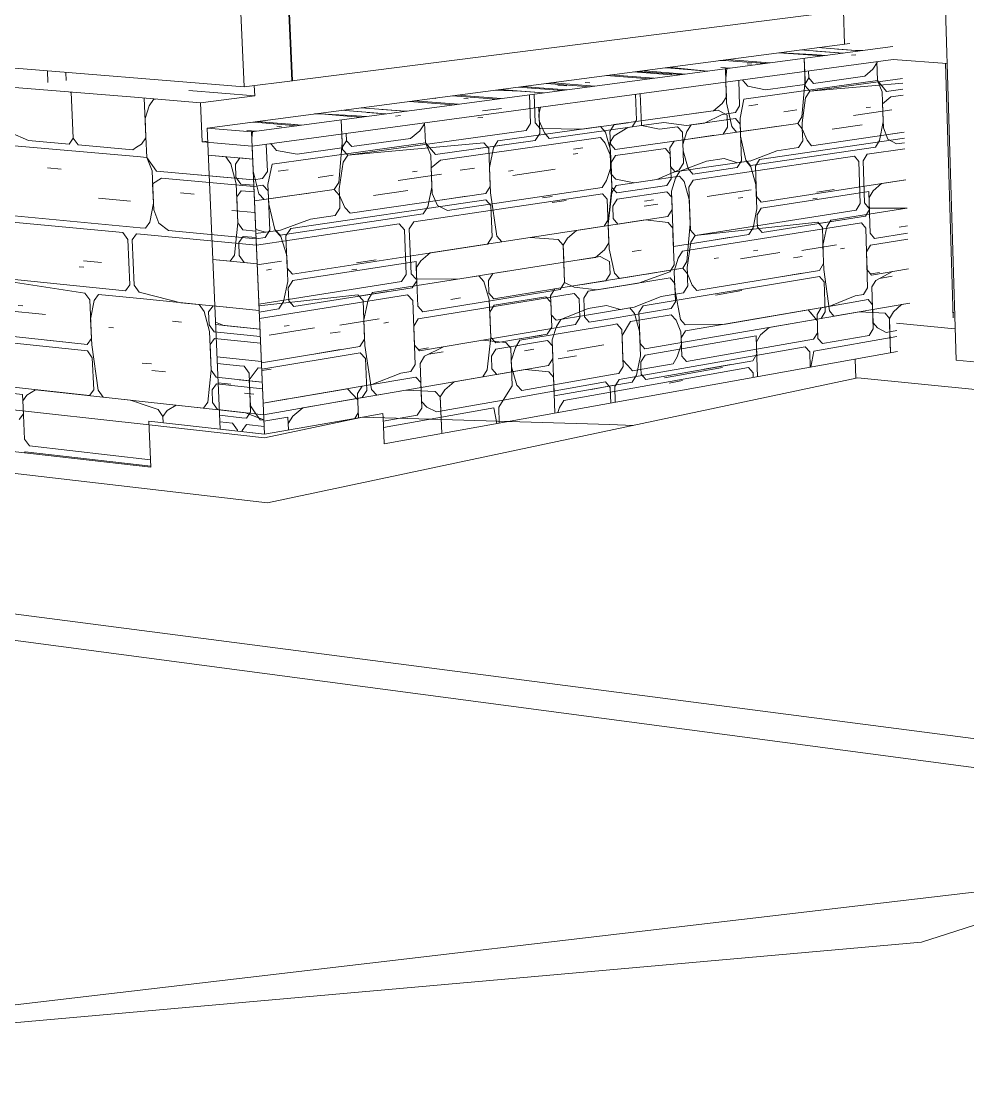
# Model space of a CAD drawing. Header units: inches. Extents: x 205 to 211, y -138 to -29.
# Drawn here: x 205.1005 to 205.2429, y -29.5517 to -29.3927 of the extents above; entities that cross this region are included whole.
import ezdxf

# ---------------------------------------------------------------- set-up
doc = ezdxf.new("R2010")
doc.units = ezdxf.units.IN
doc.header["$MEASUREMENT"] = 0
for name, color, linetype, lineweight in [('A-DOOR', 31, 'Continuous', 13), ('A-PART', 2, 'Continuous', 9), ('A-WALL', 113, 'Continuous', 13), ('A-WALL-PATT', 111, 'Continuous', 13), ('C-BLDG-PADS', 91, 'Continuous', 9), ('C-TOPO', 7, 'Continuous', 9), ('L-SITE-WALL', 31, 'Continuous', 13), ('S-COLS', 52, 'Continuous', 9), ('S-FNDN', 32, 'Continuous', 13)]:
    doc.layers.add(name, color=color, linetype=linetype, lineweight=lineweight)

# ---------------------------------------------------------------- blocks, each defined once
blk = doc.blocks.new('FP_4-Looking North')
at = {"layer": 'A-WALL-PATT', "lineweight": 9}
for p, q in [((205.21895, -29.40015), (205.21899, -29.40121)), ((205.22864, -29.39989), (205.22739, -29.40097)), ((205.22864, -29.39989), (205.22925, -29.3989)), ((205.22924, -29.39876), (205.22934, -29.40161)), ((205.22924, -29.39876), (205.22925, -29.3989)), ((205.20844, -29.40157), (205.20857, -29.4054)), ((205.209, -29.4015), (205.20911, -29.40163)), ((205.20911, -29.40163), (205.2098, -29.40246)), ((205.2092, -29.40439), (205.22934, -29.40161)), ((205.21899, -29.40121), (205.21837, -29.40221)), ((205.21899, -29.40121), (205.21967, -29.40203)), ((205.22739, -29.40097), (205.21967, -29.40203)), ((205.22934, -29.40161), (205.23066, -29.40323)), ((205.22934, -29.40161), (205.23003, -29.40332)), ((205.21248, -29.40301), (205.2098, -29.40246)), ((205.21837, -29.40221), (205.21248, -29.40301)), ((205.23003, -29.40332), (205.23017, -29.40782)), ((205.23066, -29.40323), (205.23315, -29.40289)), ((205.19308, -29.40755), (205.19294, -29.40366)), ((205.19362, -29.40357), (205.1938, -29.40838)), ((205.2092, -29.40439), (205.20864, -29.40724)), ((205.23133, -29.40404), (205.23009, -29.40512)), ((205.23133, -29.40404), (205.23318, -29.40378)), ((205.17836, -29.40563), (205.17851, -29.40957)), ((205.17863, -29.4056), (205.1784, -29.40673)), ((205.20594, -29.40669), (205.20794, -29.40641)), ((205.20794, -29.40641), (205.20857, -29.4054)), ((205.21523, -29.40631), (205.21719, -29.40603)), ((205.23009, -29.40512), (205.2302, -29.40872)), ((205.1605, -29.40916), (205.16119, -29.4081)), ((205.16119, -29.40795), (205.16131, -29.41099)), ((205.16119, -29.40795), (205.16119, -29.4081)), ((205.1784, -29.40673), (205.17844, -29.40768)), ((205.17844, -29.40768), (205.17921, -29.40947)), ((205.19243, -29.40858), (205.19308, -29.40755)), ((205.1938, -29.40838), (205.1972, -29.40791)), ((205.1972, -29.40791), (205.20061, -29.40836)), ((205.20061, -29.40836), (205.2033, -29.40799)), ((205.20797, -29.40733), (205.20129, -29.40827)), ((205.2033, -29.40799), (205.20594, -29.40669)), ((205.20797, -29.40733), (205.20867, -29.40815)), ((205.20864, -29.40724), (205.20873, -29.40999)), ((205.23017, -29.40782), (205.22962, -29.41061)), ((205.14941, -29.40954), (205.14946, -29.41067)), ((205.1605, -29.40916), (205.15908, -29.41033)), ((205.17851, -29.40957), (205.17784, -29.41061)), ((205.17921, -29.40947), (205.17995, -29.41032)), ((205.17995, -29.41032), (205.19243, -29.40858)), ((205.19174, -29.40867), (205.18972, -29.4099)), ((205.1938, -29.40838), (205.19174, -29.40867)), ((205.19174, -29.40867), (205.19243, -29.40858)), ((205.19655, -29.40893), (205.1938, -29.40838)), ((205.19926, -29.40855), (205.19655, -29.40893)), ((205.19926, -29.40855), (205.19997, -29.40939)), ((205.20014, -29.41402), (205.19997, -29.40939)), ((205.20065, -29.40929), (205.20004, -29.41124)), ((205.20065, -29.40929), (205.20129, -29.40827)), ((205.20886, -29.41366), (205.20867, -29.40815)), ((205.22249, -29.40893), (205.22699, -29.40828)), ((205.2302, -29.40872), (205.23089, -29.41042)), ((205.13738, -29.41116), (205.13755, -29.41526)), ((205.13802, -29.41108), (205.13814, -29.41122)), ((205.13814, -29.41122), (205.13894, -29.4121)), ((205.13827, -29.41417), (205.16131, -29.41099)), ((205.14946, -29.41067), (205.14876, -29.41174)), ((205.14946, -29.41067), (205.15024, -29.41154)), ((205.15908, -29.41033), (205.15024, -29.41154)), ((205.16131, -29.41099), (205.16283, -29.41271)), ((205.16131, -29.41099), (205.16211, -29.41281)), ((205.16283, -29.41271), (205.17784, -29.41061)), ((205.1636, -29.41357), (205.18765, -29.41019)), ((205.17784, -29.41061), (205.16932, -29.41181)), ((205.18765, -29.41019), (205.18837, -29.41103)), ((205.18837, -29.41103), (205.18913, -29.4128)), ((205.18906, -29.41093), (205.18972, -29.4099)), ((205.18906, -29.41093), (205.18923, -29.41561)), ((205.20004, -29.41124), (205.20007, -29.41216)), ((205.20873, -29.40999), (205.20952, -29.41357)), ((205.22962, -29.41061), (205.22901, -29.4116)), ((205.23089, -29.41042), (205.23219, -29.41113)), ((205.23219, -29.41113), (205.2334, -29.41095)), ((205.14201, -29.41267), (205.13894, -29.4121)), ((205.14876, -29.41174), (205.14201, -29.41267)), ((205.16211, -29.41281), (205.1623, -29.41762)), ((205.18355, -29.41266), (205.18425, -29.41256)), ((205.18913, -29.4128), (205.1892, -29.41467)), ((205.20007, -29.41216), (205.20084, -29.41484)), ((205.21021, -29.41439), (205.22901, -29.4116)), ((205.22777, -29.41269), (205.22716, -29.41369)), ((205.22777, -29.41269), (205.23343, -29.41185)), ((205.13827, -29.41417), (205.13763, -29.41722)), ((205.1636, -29.41357), (205.16219, -29.41473)), ((205.19949, -29.41504), (205.20014, -29.41402)), ((205.20158, -29.41659), (205.22585, -29.41298)), ((205.20822, -29.41468), (205.20886, -29.41366)), ((205.21021, -29.41439), (205.20952, -29.41357)), ((205.22585, -29.41298), (205.22652, -29.41378)), ((205.22652, -29.41378), (205.22672, -29.42009)), ((205.22716, -29.41369), (205.22736, -29.41999)), ((205.13683, -29.41635), (205.13755, -29.41526)), ((205.14518, -29.41616), (205.14743, -29.41584)), ((205.16219, -29.41473), (205.16234, -29.41858)), ((205.16656, -29.41508), (205.16871, -29.41477)), ((205.17449, -29.41586), (205.18083, -29.41494)), ((205.1892, -29.41467), (205.18858, -29.41665)), ((205.18923, -29.41561), (205.18996, -29.41644)), ((205.19953, -29.41597), (205.18999, -29.41738)), ((205.19614, -29.41647), (205.19949, -29.41504)), ((205.19953, -29.41597), (205.20023, -29.41679)), ((205.20084, -29.41484), (205.20155, -29.41567)), ((205.20155, -29.41567), (205.20822, -29.41468)), ((205.13547, -29.41653), (205.13683, -29.41635)), ((205.13687, -29.41733), (205.13552, -29.41752)), ((205.13687, -29.41733), (205.13768, -29.4182)), ((205.13763, -29.41722), (205.13776, -29.42017)), ((205.1623, -29.41762), (205.16169, -29.4206)), ((205.16462, -29.42113), (205.18792, -29.41769)), ((205.18858, -29.41665), (205.18792, -29.41769)), ((205.18934, -29.41842), (205.18999, -29.41738)), ((205.18996, -29.41644), (205.19273, -29.41697)), ((205.19273, -29.41697), (205.19614, -29.41647)), ((205.20023, -29.41679), (205.201, -29.41947)), ((205.20094, -29.41762), (205.20158, -29.41659)), ((205.20117, -29.42408), (205.20094, -29.41762)), ((205.13793, -29.4241), (205.13768, -29.4182)), ((205.15352, -29.41888), (205.15866, -29.41814)), ((205.15958, -29.42285), (205.18796, -29.41862)), ((205.16234, -29.41858), (205.16314, -29.42039)), ((205.18796, -29.41862), (205.18868, -29.41945)), ((205.18934, -29.41842), (205.18882, -29.42319)), ((205.20369, -29.41906), (205.21034, -29.41805)), ((205.20838, -29.41927), (205.20904, -29.41917)), ((205.2202, -29.41838), (205.22279, -29.41798)), ((205.13776, -29.42017), (205.13868, -29.42399)), ((205.16169, -29.4206), (205.161, -29.42167)), ((205.16314, -29.42039), (205.16462, -29.42113)), ((205.18868, -29.41945), (205.18892, -29.426)), ((205.19423, -29.42049), (205.19627, -29.42018)), ((205.201, -29.41947), (205.20113, -29.42316)), ((205.21959, -29.41938), (205.22023, -29.41928)), ((205.23371, -29.4208), (205.22229, -29.4226)), ((205.22672, -29.42009), (205.22611, -29.42109)), ((205.22736, -29.41999), (205.22803, -29.42079)), ((205.22803, -29.42079), (205.23376, -29.42079)), ((205.13948, -29.42485), (205.161, -29.42167)), ((205.20187, -29.4249), (205.22611, -29.42109)), ((205.13589, -29.42637), (205.15739, -29.42317)), ((205.13948, -29.42485), (205.13868, -29.42399)), ((205.15739, -29.42317), (205.15816, -29.42403)), ((205.15816, -29.42403), (205.15843, -29.43076)), ((205.15958, -29.42285), (205.15889, -29.42392)), ((205.15889, -29.42392), (205.15916, -29.43065)), ((205.18882, -29.42319), (205.18895, -29.42693)), ((205.20113, -29.42316), (205.20066, -29.4288)), ((205.22035, -29.42291), (205.20187, -29.4249)), ((205.22035, -29.42291), (205.22103, -29.42371)), ((205.22121, -29.42914), (205.22103, -29.42371)), ((205.22168, -29.42361), (205.22112, -29.42642)), ((205.22168, -29.42361), (205.22229, -29.4226)), ((205.23258, -29.42367), (205.23384, -29.42347)), ((205.13585, -29.42539), (205.13721, -29.42519)), ((205.13721, -29.42519), (205.13793, -29.4241)), ((205.20187, -29.4249), (205.20117, -29.42408)), ((205.20123, -29.42593), (205.20187, -29.4249)), ((205.18692, -29.42819), (205.18827, -29.42704)), ((205.18892, -29.426), (205.18827, -29.42704)), ((205.18895, -29.42693), (205.18978, -29.43055)), ((205.19242, -29.42732), (205.19378, -29.42711)), ((205.20123, -29.42593), (205.20069, -29.42973)), ((205.21065, -29.4272), (205.21131, -29.42709)), ((205.22112, -29.42642), (205.22124, -29.43004)), ((205.22373, -29.42691), (205.22437, -29.4268)), ((205.13602, -29.42932), (205.13965, -29.42877)), ((205.15096, -29.42901), (205.15391, -29.42855)), ((205.17148, -29.43063), (205.18761, -29.42808)), ((205.18415, -29.42863), (205.18692, -29.42819)), ((205.18761, -29.42808), (205.18902, -29.4288)), ((205.18902, -29.4288), (205.18909, -29.43066)), ((205.20002, -29.42984), (205.20066, -29.4288)), ((205.2087, -29.42843), (205.21462, -29.42747)), ((205.13742, -29.4301), (205.13818, -29.42998)), ((205.15026, -29.43009), (205.151, -29.42997)), ((205.16648, -29.43142), (205.17362, -29.43029)), ((205.20002, -29.42984), (205.1808, -29.43294)), ((205.1905, -29.43138), (205.20002, -29.42984)), ((205.1946, -29.43071), (205.19664, -29.43038)), ((205.20072, -29.43065), (205.20002, -29.42984)), ((205.20069, -29.42973), (205.20072, -29.43065)), ((205.20216, -29.43319), (205.22059, -29.43015)), ((205.22121, -29.42914), (205.22059, -29.43015)), ((205.22124, -29.43004), (205.22209, -29.43625)), ((205.13627, -29.43521), (205.15774, -29.43184)), ((205.16934, -29.43097), (205.15337, -29.43349)), ((205.15843, -29.43076), (205.15774, -29.43184)), ((205.15916, -29.43065), (205.15993, -29.43149)), ((205.15993, -29.43149), (205.16648, -29.43142)), ((205.16934, -29.43097), (205.1701, -29.43181)), ((205.17092, -29.43454), (205.1701, -29.43181)), ((205.17081, -29.43169), (205.17148, -29.43063)), ((205.17088, -29.43359), (205.17081, -29.43169)), ((205.18844, -29.43171), (205.18359, -29.43249)), ((205.18498, -29.43227), (205.18706, -29.43193)), ((205.18909, -29.43066), (205.18844, -29.43171)), ((205.18978, -29.43055), (205.1905, -29.43138)), ((205.19409, -29.43546), (205.22062, -29.43105)), ((205.20075, -29.43157), (205.20072, -29.43065)), ((205.20072, -29.43065), (205.20146, -29.43238)), ((205.20075, -29.43157), (205.20079, -29.43249)), ((205.21474, -29.43111), (205.218, -29.43057)), ((205.22062, -29.43105), (205.2213, -29.43185)), ((205.22145, -29.43636), (205.2213, -29.43185)), ((205.22835, -29.43067), (205.22962, -29.43045)), ((205.22964, -29.43135), (205.23154, -29.43103)), ((205.15268, -29.43458), (205.15337, -29.43349)), ((205.17088, -29.43359), (205.17163, -29.43443)), ((205.17163, -29.43443), (205.1808, -29.43294)), ((205.1808, -29.43294), (205.18014, -29.434)), ((205.20015, -29.43353), (205.19677, -29.43409)), ((205.20079, -29.43249), (205.20015, -29.43353)), ((205.20146, -29.43238), (205.20216, -29.43319)), ((205.15116, -29.43384), (205.13628, -29.4355)), ((205.15116, -29.43384), (205.15194, -29.43469)), ((205.15217, -29.44049), (205.15194, -29.43469)), ((205.15268, -29.43458), (205.15206, -29.43759)), ((205.16515, -29.43451), (205.16659, -29.43428)), ((205.17114, -29.44023), (205.17092, -29.43454)), ((205.17944, -29.43411), (205.17167, -29.43538)), ((205.17944, -29.43411), (205.18017, -29.43494)), ((205.18014, -29.434), (205.18021, -29.43588)), ((205.18031, -29.4387), (205.18017, -29.43494)), ((205.18021, -29.43588), (205.18017, -29.43494)), ((205.19677, -29.43409), (205.19272, -29.43569)), ((205.22276, -29.43704), (205.23416, -29.43507)), ((205.23295, -29.43528), (205.23416, -29.43507)), ((205.17099, -29.43644), (205.17167, -29.43538)), ((205.17099, -29.43644), (205.17114, -29.44023)), ((205.18021, -29.43588), (205.18024, -29.43682)), ((205.18168, -29.43753), (205.18581, -29.4359)), ((205.18581, -29.4359), (205.18857, -29.43544)), ((205.19272, -29.43569), (205.18585, -29.43683)), ((205.18857, -29.43544), (205.19067, -29.43603)), ((205.19067, -29.43603), (205.19204, -29.4358)), ((205.19204, -29.4358), (205.19275, -29.43662)), ((205.19275, -29.43662), (205.19354, -29.43929)), ((205.19344, -29.4365), (205.19409, -29.43546)), ((205.19344, -29.4365), (205.1936, -29.44114)), ((205.21302, -29.43872), (205.22661, -29.43637)), ((205.22145, -29.43636), (205.22083, -29.43737)), ((205.22209, -29.43625), (205.22276, -29.43704)), ((205.22661, -29.43637), (205.23045, -29.43661)), ((205.23045, -29.43661), (205.23111, -29.43739)), ((205.23171, -29.43639), (205.23111, -29.43739)), ((205.23171, -29.43639), (205.23295, -29.43528)), ((205.15206, -29.43759), (205.15221, -29.44145)), ((205.15504, -29.43808), (205.15577, -29.43796)), ((205.18024, -29.43682), (205.18098, -29.43764)), ((205.18098, -29.43764), (205.18585, -29.43683)), ((205.18101, -29.43858), (205.18168, -29.43753)), ((205.19432, -29.44195), (205.22083, -29.43737)), ((205.23111, -29.43739), (205.23127, -29.44255)), ((205.23111, -29.43739), (205.23114, -29.43829)), ((205.23127, -29.44255), (205.23114, -29.43829)), ((205.13783, -29.43989), (205.14462, -29.4388)), ((205.14006, -29.43855), (205.14082, -29.43843)), ((205.17189, -29.44106), (205.17965, -29.43976)), ((205.17543, -29.44046), (205.17895, -29.43987)), ((205.17965, -29.43976), (205.18031, -29.4387)), ((205.18101, -29.43858), (205.18038, -29.44058)), ((205.19354, -29.43929), (205.19367, -29.44299)), ((205.21111, -29.44088), (205.21174, -29.43986)), ((205.21174, -29.43986), (205.21302, -29.43872)), ((205.15217, -29.44049), (205.15147, -29.44158)), ((205.15221, -29.44145), (205.15323, -29.44808)), ((205.17061, -29.44509), (205.17114, -29.44023)), ((205.17114, -29.44023), (205.17189, -29.44106)), ((205.17192, -29.44201), (205.17969, -29.4407)), ((205.17969, -29.4407), (205.18042, -29.44152)), ((205.18038, -29.44058), (205.1807, -29.44902)), ((205.18049, -29.44339), (205.18042, -29.44152)), ((205.1936, -29.44114), (205.19432, -29.44195)), ((205.19435, -29.44288), (205.21108, -29.43997)), ((205.21108, -29.43997), (205.21114, -29.44179)), ((205.21114, -29.44179), (205.21111, -29.44088)), ((205.13665, -29.44403), (205.15147, -29.44158)), ((205.13669, -29.44501), (205.15151, -29.44254)), ((205.14478, -29.44268), (205.14851, -29.44207)), ((205.15151, -29.44254), (205.15229, -29.44338)), ((205.16035, -29.44204), (205.1618, -29.44179)), ((205.16184, -29.44275), (205.16401, -29.44239)), ((205.17125, -29.44307), (205.17192, -29.44201)), ((205.17125, -29.44307), (205.17132, -29.44497)), ((205.17621, -29.44223), (205.17762, -29.44199)), ((205.19367, -29.44299), (205.19309, -29.44589)), ((205.19371, -29.44392), (205.19435, -29.44288)), ((205.21118, -29.4427), (205.21055, -29.44373)), ((205.21118, -29.4427), (205.21114, -29.44179)), ((205.21114, -29.44179), (205.21129, -29.44614)), ((205.15249, -29.4482), (205.15229, -29.44338)), ((205.17207, -29.44579), (205.17983, -29.44445)), ((205.18049, -29.44339), (205.17983, -29.44445)), ((205.19374, -29.44485), (205.19371, -29.44392)), ((205.19449, -29.44658), (205.21055, -29.44373)), ((205.20325, -29.44502), (205.20724, -29.44432)), ((205.154, -29.44891), (205.16993, -29.44616)), ((205.16564, -29.4469), (205.17632, -29.44506)), ((205.17061, -29.44509), (205.16993, -29.44616)), ((205.17132, -29.44497), (205.17207, -29.44579)), ((205.17632, -29.44506), (205.17986, -29.44539)), ((205.17986, -29.44539), (205.1806, -29.44621)), ((205.18063, -29.44715), (205.1806, -29.44621)), ((205.20992, -29.44476), (205.18213, -29.44971)), ((205.19244, -29.44694), (205.19309, -29.44589)), ((205.19374, -29.44485), (205.19377, -29.44577)), ((205.19377, -29.44577), (205.19449, -29.44658)), ((205.20992, -29.44476), (205.21061, -29.44555)), ((205.21061, -29.44555), (205.21063, -29.44626)), ((205.16423, -29.4481), (205.16564, -29.4469)), ((205.18063, -29.44715), (205.1808, -29.45162)), ((205.1807, -29.44902), (205.19244, -29.44694)), ((205.18626, -29.44804), (205.1897, -29.44743)), ((205.13698, -29.45185), (205.15179, -29.44929)), ((205.14286, -29.45084), (205.15839, -29.44815)), ((205.15249, -29.4482), (205.15179, -29.44929)), ((205.15323, -29.44808), (205.154, -29.44891)), ((205.15839, -29.44815), (205.16279, -29.44836)), ((205.16279, -29.44836), (205.16355, -29.44918)), ((205.16423, -29.4481), (205.16355, -29.44918)), ((205.16355, -29.44918), (205.16377, -29.45468)), ((205.16355, -29.44918), (205.16359, -29.45014)), ((205.14139, -29.45207), (205.14286, -29.45084)), ((205.16377, -29.45468), (205.16359, -29.45014)), ((205.18147, -29.45077), (205.18123, -29.45154)), ((205.18213, -29.44971), (205.18147, -29.45077)), ((205.13702, -29.45283), (205.14064, -29.4522)), ((205.14064, -29.4522), (205.14072, -29.45415)), ((205.14068, -29.45317), (205.14139, -29.45207)), ((205.14072, -29.45415), (205.14068, -29.45317)), ((205.14072, -29.45415), (205.14072, -29.45415)), ((205.14072, -29.45415), (205.14072, -29.45415))]:
    blk.add_line(p, q, dxfattribs=at)
blk = doc.blocks.new('FP_5-Looking North')
at = {"layer": 'A-WALL-PATT', "lineweight": 9}
for p, q in [((205.11863, -29.41115), (205.11788, -29.41163)), ((205.11863, -29.41115), (205.11928, -29.41023)), ((205.11927, -29.41008), (205.11941, -29.41316)), ((205.11927, -29.41008), (205.11928, -29.41023)), ((205.11794, -29.41303), (205.11941, -29.41316)), ((205.11941, -29.41316), (205.12088, -29.41524)), ((205.11941, -29.41316), (205.12019, -29.41518)), ((205.12019, -29.41518), (205.1204, -29.42006)), ((205.12088, -29.41524), (205.13547, -29.41653)), ((205.13547, -29.41653), (205.12712, -29.41579)), ((205.12161, -29.41628), (205.12027, -29.41713)), ((205.12027, -29.41713), (205.12045, -29.42103)), ((205.12161, -29.41628), (205.13552, -29.41752)), ((205.12447, -29.41848), (205.12655, -29.41867)), ((205.1204, -29.42006), (205.11984, -29.42292)), ((205.12045, -29.42103), (205.12122, -29.42304)), ((205.13222, -29.42114), (205.13568, -29.42146)), ((205.11842, -29.42375), (205.1192, -29.42382)), ((205.11984, -29.42292), (205.1192, -29.42382)), ((205.12122, -29.42304), (205.12265, -29.42415)), ((205.11846, -29.42472), (205.13589, -29.42637)), ((205.12265, -29.42415), (205.13585, -29.42539)), ((205.11886, -29.43357), (205.12451, -29.43501)), ((205.12728, -29.43528), (205.1189, -29.43444)), ((205.12451, -29.43501), (205.13146, -29.4357)), ((205.12728, -29.43528), (205.12802, -29.43633)), ((205.12884, -29.43933), (205.12802, -29.43633)), ((205.12871, -29.4364), (205.12937, -29.43549)), ((205.1288, -29.43835), (205.12871, -29.4364)), ((205.12937, -29.43549), (205.13631, -29.43619)), ((205.12325, -29.43779), (205.12464, -29.43793)), ((205.1288, -29.43835), (205.12954, -29.4394)), ((205.1291, -29.44518), (205.12884, -29.43933)), ((205.12954, -29.4394), (205.13648, -29.44011)), ((205.12893, -29.44128), (205.12958, -29.44037)), ((205.12893, -29.44128), (205.1291, -29.44518)), ((205.13652, -29.44109), (205.12958, -29.44037)), ((205.11933, -29.44414), (205.12011, -29.44422)), ((205.12015, -29.44519), (205.12222, -29.44541)), ((205.12861, -29.44997), (205.1291, -29.44518)), ((205.1291, -29.44518), (205.12983, -29.44622)), ((205.12983, -29.44622), (205.13677, -29.44696)), ((205.12922, -29.4481), (205.12988, -29.4472)), ((205.12988, -29.4472), (205.13682, -29.44794)), ((205.13332, -29.4466), (205.13677, -29.44696)), ((205.12922, -29.4481), (205.12931, -29.45004)), ((205.1341, -29.44862), (205.1355, -29.44877)), ((205.11959, -29.44995), (205.12796, -29.45086)), ((205.11962, -29.45057), (205.1211, -29.45107)), ((205.1211, -29.45107), (205.12183, -29.45212)), ((205.12247, -29.45123), (205.12381, -29.45041)), ((205.12381, -29.45041), (205.13423, -29.45155)), ((205.12861, -29.44997), (205.12796, -29.45086)), ((205.12931, -29.45004), (205.13005, -29.45109)), ((205.12247, -29.45123), (205.12183, -29.45212)), ((205.12183, -29.45212), (205.12187, -29.45309)), ((205.12183, -29.45212), (205.12187, -29.45309)), ((205.13005, -29.45109), (205.13698, -29.45185)), ((205.13423, -29.45155), (205.13702, -29.45262)), ((205.12187, -29.45309), (205.12187, -29.45309))]:
    blk.add_line(p, q, dxfattribs=at)
blk = doc.blocks.new('FP_7-Looking North')
at = {"layer": 'A-WALL-PATT', "lineweight": 9}
for p, q in [((205.11901, -29.40424), (205.11927, -29.41008)), ((205.1204, -29.40448), (205.11975, -29.4054)), ((205.12074, -29.40439), (205.1204, -29.40448)), ((205.11975, -29.4054), (205.11915, -29.4073)), ((205.11915, -29.4073), (205.11927, -29.41008))]:
    blk.add_line(p, q, dxfattribs=at)
blk = doc.blocks.new('FP_27-Looking North')
at = {"layer": 'A-PART'}
for p, q in [((205.21831, -29.39826), (205.21842, -29.40149)), ((205.21845, -29.4024), (205.21831, -29.39826)), ((205.22543, -29.39781), (205.22607, -29.39772)), ((205.20645, -29.39983), (205.20652, -29.40181)), ((205.20666, -29.39981), (205.2065, -29.40126)), ((205.2065, -29.40126), (205.20652, -29.40181)), ((205.21842, -29.40149), (205.21795, -29.40705)), ((205.21913, -29.40322), (205.2331, -29.40129)), ((205.20652, -29.40183), (205.20663, -29.40495)), ((205.20652, -29.40183), (205.2066, -29.40403)), ((205.21913, -29.40322), (205.21845, -29.4024)), ((205.21851, -29.40422), (205.21913, -29.40322)), ((205.23312, -29.40199), (205.21913, -29.40322)), ((205.17695, -29.40376), (205.17712, -29.40807)), ((205.17766, -29.40366), (205.17782, -29.40797)), ((205.2066, -29.40403), (205.20596, -29.40504)), ((205.20663, -29.40495), (205.20742, -29.40854)), ((205.21851, -29.40422), (205.21798, -29.40796)), ((205.1699, -29.40618), (205.17276, -29.4058)), ((205.18973, -29.40822), (205.20533, -29.40606)), ((205.20198, -29.40652), (205.20466, -29.40615)), ((205.20466, -29.40615), (205.20596, -29.40504)), ((205.20533, -29.40606), (205.20669, -29.40679)), ((205.20998, -29.40541), (205.2113, -29.40523)), ((205.22573, -29.40685), (205.23146, -29.40603)), ((205.22762, -29.40568), (205.22825, -29.40559)), ((205.14866, -29.40752), (205.14881, -29.41098)), ((205.14885, -29.41195), (205.14866, -29.40752)), ((205.15682, -29.40697), (205.15755, -29.40687)), ((205.16922, -29.40723), (205.16994, -29.40714)), ((205.17712, -29.40807), (205.17645, -29.40912)), ((205.17782, -29.40797), (205.17856, -29.40883)), ((205.18489, -29.4089), (205.19179, -29.40794)), ((205.21732, -29.40805), (205.19874, -29.4107)), ((205.20669, -29.40679), (205.20675, -29.40863)), ((205.20812, -29.40936), (205.21732, -29.40805)), ((205.21732, -29.40805), (205.21795, -29.40705)), ((205.21801, -29.40887), (205.21732, -29.40805)), ((205.21798, -29.40796), (205.21801, -29.40887)), ((205.13532, -29.40929), (205.13521, -29.4103)), ((205.14963, -29.41282), (205.17645, -29.40912)), ((205.18766, -29.40851), (205.17223, -29.41066)), ((205.17856, -29.40883), (205.18489, -29.4089)), ((205.18766, -29.40851), (205.18839, -29.40935)), ((205.18918, -29.41207), (205.18839, -29.40935)), ((205.18908, -29.40926), (205.18973, -29.40822)), ((205.18915, -29.41113), (205.18908, -29.40926)), ((205.20612, -29.40965), (205.20143, -29.41032)), ((205.20675, -29.40863), (205.20612, -29.40965)), ((205.20742, -29.40854), (205.20812, -29.40936)), ((205.21208, -29.4088), (205.21405, -29.40852)), ((205.21804, -29.40978), (205.21801, -29.40887)), ((205.21801, -29.40887), (205.21872, -29.41059)), ((205.2194, -29.41141), (205.23335, -29.40936)), ((205.23157, -29.40962), (205.23335, -29.40936)), ((205.14881, -29.41098), (205.1483, -29.41692)), ((205.17009, -29.41095), (205.14963, -29.41282)), ((205.17009, -29.41095), (205.17084, -29.41181)), ((205.17155, -29.41171), (205.17223, -29.41066)), ((205.18915, -29.41113), (205.18987, -29.41197)), ((205.18987, -29.41197), (205.19874, -29.4107)), ((205.19874, -29.4107), (205.19809, -29.41173)), ((205.20278, -29.41013), (205.20479, -29.40984)), ((205.21158, -29.41347), (205.23338, -29.41026)), ((205.21807, -29.41069), (205.21745, -29.41169)), ((205.21804, -29.40978), (205.21807, -29.41069)), ((205.21872, -29.41059), (205.2194, -29.41141)), ((205.14963, -29.41282), (205.14885, -29.41195)), ((205.14893, -29.4139), (205.14963, -29.41282)), ((205.17106, -29.41752), (205.17084, -29.41181)), ((205.17155, -29.41171), (205.17095, -29.41467)), ((205.1836, -29.41192), (205.18499, -29.41172)), ((205.18938, -29.41768), (205.18918, -29.41207)), ((205.18925, -29.41394), (205.1899, -29.4129)), ((205.19741, -29.41182), (205.1899, -29.4129)), ((205.19741, -29.41182), (205.19813, -29.41266)), ((205.19809, -29.41173), (205.19816, -29.41358)), ((205.19826, -29.41637), (205.19813, -29.41266)), ((205.19816, -29.41358), (205.19813, -29.41266)), ((205.21418, -29.41217), (205.21026, -29.41367)), ((205.21745, -29.41169), (205.21418, -29.41217)), ((205.14893, -29.4139), (205.14834, -29.41789)), ((205.18925, -29.41394), (205.18938, -29.41768)), ((205.19816, -29.41358), (205.19819, -29.41451)), ((205.19958, -29.41524), (205.20358, -29.41372)), ((205.20358, -29.41372), (205.20625, -29.41333)), ((205.21026, -29.41367), (205.20361, -29.41465)), ((205.20625, -29.41333), (205.20827, -29.41396)), ((205.20827, -29.41396), (205.2096, -29.41376)), ((205.2096, -29.41376), (205.21029, -29.41458)), ((205.21095, -29.41448), (205.21158, -29.41347)), ((205.21095, -29.41448), (205.21111, -29.41906)), ((205.13542, -29.41522), (205.13625, -29.41863)), ((205.13916, -29.41525), (205.14068, -29.41504)), ((205.15721, -29.41663), (205.16376, -29.41569)), ((205.15936, -29.41535), (205.16009, -29.41525)), ((205.17095, -29.41467), (205.17109, -29.41848)), ((205.17383, -29.41521), (205.17454, -29.41511)), ((205.19819, -29.41451), (205.1989, -29.41534)), ((205.1989, -29.41534), (205.20361, -29.41465)), ((205.19893, -29.41627), (205.19958, -29.41524)), ((205.21029, -29.41458), (205.21104, -29.41723)), ((205.1476, -29.418), (205.1483, -29.41692)), ((205.17106, -29.41752), (205.17038, -29.41858)), ((205.18887, -29.42246), (205.18938, -29.41768)), ((205.18938, -29.41768), (205.19011, -29.41851)), ((205.19011, -29.41851), (205.19761, -29.41739)), ((205.19353, -29.418), (205.19693, -29.41749)), ((205.19761, -29.41739), (205.19826, -29.41637)), ((205.19893, -29.41627), (205.19832, -29.41822)), ((205.21104, -29.41723), (205.21117, -29.42089)), ((205.2118, -29.41987), (205.23358, -29.41653)), ((205.22866, -29.41819), (205.2299, -29.41709)), ((205.2299, -29.41709), (205.23358, -29.41653)), ((205.1476, -29.418), (205.13561, -29.41971)), ((205.13625, -29.41863), (205.13705, -29.4195)), ((205.13705, -29.4195), (205.1476, -29.418)), ((205.1416, -29.41886), (205.14385, -29.41853)), ((205.14838, -29.41887), (205.1476, -29.418)), ((205.14834, -29.41789), (205.14838, -29.41887)), ((205.14842, -29.41984), (205.14838, -29.41887)), ((205.14838, -29.41887), (205.14921, -29.4207)), ((205.14999, -29.42157), (205.17038, -29.41858)), ((205.16391, -29.41953), (205.16752, -29.419)), ((205.17109, -29.41848), (205.17206, -29.42503)), ((205.17895, -29.41923), (205.18036, -29.41902)), ((205.19014, -29.41945), (205.19765, -29.41832)), ((205.19765, -29.41832), (205.19836, -29.41915)), ((205.19832, -29.41822), (205.19862, -29.42655)), ((205.19842, -29.421), (205.19836, -29.41915)), ((205.21111, -29.41906), (205.2118, -29.41987)), ((205.21183, -29.42079), (205.22802, -29.41828)), ((205.22802, -29.41828), (205.22808, -29.42008)), ((205.22805, -29.41918), (205.22866, -29.41819)), ((205.22808, -29.42008), (205.22805, -29.41918)), ((205.14105, -29.42386), (205.17042, -29.41953)), ((205.14846, -29.42081), (205.14776, -29.42189)), ((205.14842, -29.41984), (205.14846, -29.42081)), ((205.14921, -29.4207), (205.14999, -29.42157)), ((205.17042, -29.41953), (205.17117, -29.42038)), ((205.17135, -29.42513), (205.17117, -29.42038)), ((205.18039, -29.41996), (205.18249, -29.41965)), ((205.18949, -29.42048), (205.19014, -29.41945)), ((205.18949, -29.42048), (205.18956, -29.42235)), ((205.19428, -29.41976), (205.19564, -29.41956)), ((205.2112, -29.4218), (205.21183, -29.42079)), ((205.22811, -29.42098), (205.22808, -29.42008)), ((205.22808, -29.42008), (205.22822, -29.42458)), ((205.14402, -29.42244), (205.13954, -29.42408)), ((205.14776, -29.42189), (205.14402, -29.42244)), ((205.18887, -29.42246), (205.18821, -29.4235)), ((205.18956, -29.42235), (205.19028, -29.42318)), ((205.19028, -29.42318), (205.19778, -29.42203)), ((205.19842, -29.421), (205.19778, -29.42203)), ((205.21117, -29.42089), (205.2106, -29.42374)), ((205.21123, -29.42272), (205.2112, -29.4218)), ((205.21195, -29.42444), (205.2275, -29.42198)), ((205.22811, -29.42098), (205.2275, -29.42198)), ((205.13579, -29.42401), (205.13726, -29.42442)), ((205.14033, -29.42495), (205.14105, -29.42386)), ((205.17281, -29.42587), (205.18821, -29.4235)), ((205.18406, -29.42414), (205.19438, -29.42255)), ((205.19438, -29.42255), (205.19781, -29.42296)), ((205.19781, -29.42296), (205.19852, -29.42378)), ((205.19855, -29.4247), (205.19852, -29.42378)), ((205.22689, -29.42298), (205.2, -29.42726)), ((205.20997, -29.42475), (205.2106, -29.42374)), ((205.21123, -29.42272), (205.21126, -29.42363)), ((205.21126, -29.42363), (205.21195, -29.42444)), ((205.22043, -29.4231), (205.2243, -29.42249)), ((205.22689, -29.42298), (205.22755, -29.42378)), ((205.22755, -29.42378), (205.22784, -29.43276)), ((205.13954, -29.42408), (205.13582, -29.42463)), ((205.13726, -29.42442), (205.13878, -29.42419)), ((205.13878, -29.42419), (205.13958, -29.42506)), ((205.13958, -29.42506), (205.14046, -29.42789)), ((205.14033, -29.42495), (205.14054, -29.42984)), ((205.16204, -29.42752), (205.17706, -29.42521)), ((205.17135, -29.42513), (205.17067, -29.42619)), ((205.17206, -29.42503), (205.17281, -29.42587)), ((205.17706, -29.42521), (205.1813, -29.42551)), ((205.1813, -29.42551), (205.18204, -29.42634)), ((205.1827, -29.42529), (205.18204, -29.42634)), ((205.1827, -29.42529), (205.18406, -29.42414)), ((205.19855, -29.4247), (205.19872, -29.42933)), ((205.19862, -29.42655), (205.20997, -29.42475)), ((205.20399, -29.4257), (205.20732, -29.42517)), ((205.22822, -29.42458), (205.22889, -29.42537)), ((205.22828, -29.42637), (205.23386, -29.42546)), ((205.22889, -29.42537), (205.23383, -29.42457)), ((205.14134, -29.4307), (205.17067, -29.42619)), ((205.18204, -29.42634), (205.18225, -29.43198)), ((205.18204, -29.42634), (205.18207, -29.42728)), ((205.21796, -29.42714), (205.22313, -29.4263)), ((205.22828, -29.42637), (205.22767, -29.42737)), ((205.14046, -29.42789), (205.14062, -29.4318)), ((205.14138, -29.43168), (205.1599, -29.42882)), ((205.1599, -29.42882), (205.15998, -29.43074)), ((205.15994, -29.42978), (205.16063, -29.4287)), ((205.16063, -29.4287), (205.16204, -29.42752)), ((205.18225, -29.43198), (205.18207, -29.42728)), ((205.19936, -29.42829), (205.19875, -29.43025)), ((205.2, -29.42726), (205.19936, -29.42829)), ((205.20476, -29.42835), (205.20542, -29.42825)), ((205.21669, -29.42826), (205.21799, -29.42805)), ((205.22767, -29.42737), (205.22776, -29.43007)), ((205.14054, -29.42984), (205.14134, -29.4307)), ((205.15998, -29.43074), (205.15994, -29.42978)), ((205.19335, -29.43206), (205.19807, -29.43036)), ((205.19872, -29.42933), (205.19807, -29.43036)), ((205.19875, -29.43025), (205.19885, -29.43302)), ((205.22776, -29.43007), (205.22842, -29.43086)), ((205.234, -29.42992), (205.22842, -29.43086)), ((205.22909, -29.43165), (205.23159, -29.43033)), ((205.14062, -29.4318), (205.13999, -29.43485)), ((205.14066, -29.43277), (205.14138, -29.43168)), ((205.16002, -29.4317), (205.15933, -29.43277)), ((205.16002, -29.4317), (205.15998, -29.43074)), ((205.15998, -29.43074), (205.16017, -29.43553)), ((205.18159, -29.43303), (205.18225, -29.43198)), ((205.18225, -29.43198), (205.18368, -29.43269)), ((205.19811, -29.43128), (205.18924, -29.43273)), ((205.19811, -29.43128), (205.19881, -29.4321)), ((205.22848, -29.43265), (205.22909, -29.43165)), ((205.1407, -29.43375), (205.14066, -29.43277)), ((205.14154, -29.43559), (205.15933, -29.43277)), ((205.15125, -29.43405), (205.15567, -29.43335)), ((205.16093, -29.43637), (205.18159, -29.43303)), ((205.18368, -29.43269), (205.18717, -29.43306)), ((205.18513, -29.43434), (205.18579, -29.43329)), ((205.18579, -29.43329), (205.18924, -29.43273)), ((205.18717, -29.43306), (205.19335, -29.43206)), ((205.19891, -29.43487), (205.19881, -29.4321)), ((205.19885, -29.43302), (205.19968, -29.43752)), ((205.20495, -29.43386), (205.20893, -29.4332)), ((205.22723, -29.43376), (205.22784, -29.43276)), ((205.22848, -29.43265), (205.22868, -29.43892)), ((205.15864, -29.43385), (205.13637, -29.43739)), ((205.13928, -29.43594), (205.13999, -29.43485)), ((205.1407, -29.43375), (205.14075, -29.43473)), ((205.14075, -29.43473), (205.14154, -29.43559)), ((205.15864, -29.43385), (205.1594, -29.43469)), ((205.1594, -29.43469), (205.15979, -29.44428)), ((205.16025, -29.43745), (205.18371, -29.43363)), ((205.18371, -29.43363), (205.18444, -29.43445)), ((205.18444, -29.43445), (205.18454, -29.43726)), ((205.18513, -29.43434), (205.18524, -29.43715)), ((205.19891, -29.43487), (205.19827, -29.4359)), ((205.22085, -29.43576), (205.2279, -29.43455)), ((205.22214, -29.43554), (205.22596, -29.43398)), ((205.22596, -29.43398), (205.22723, -29.43376)), ((205.2279, -29.43455), (205.22857, -29.43534)), ((205.13632, -29.43641), (205.13928, -29.43594)), ((205.16017, -29.43553), (205.16093, -29.43637)), ((205.18941, -29.43739), (205.19827, -29.4359)), ((205.20042, -29.43925), (205.21891, -29.43609)), ((205.20644, -29.43822), (205.22214, -29.43554)), ((205.21891, -29.43609), (205.22026, -29.43767)), ((205.21891, -29.43609), (205.21959, -29.43688)), ((205.22023, -29.43677), (205.22085, -29.43576)), ((205.22035, -29.44038), (205.22023, -29.43677)), ((205.22857, -29.43534), (205.22865, -29.43802)), ((205.14844, -29.4384), (205.15436, -29.43744)), ((205.16025, -29.43745), (205.15956, -29.43853)), ((205.18388, -29.43831), (205.16044, -29.44224)), ((205.17552, -29.44066), (205.18945, -29.43832)), ((205.18388, -29.43831), (205.18454, -29.43726)), ((205.18524, -29.43715), (205.18596, -29.43796)), ((205.18596, -29.43796), (205.18941, -29.43739)), ((205.19013, -29.4382), (205.18945, -29.43832)), ((205.19013, -29.4382), (205.19085, -29.43902)), ((205.19089, -29.43995), (205.19219, -29.43786)), ((205.1983, -29.43683), (205.19219, -29.43786)), ((205.1983, -29.43683), (205.19901, -29.43764)), ((205.19975, -29.43937), (205.19901, -29.43764)), ((205.19968, -29.43752), (205.20039, -29.43833)), ((205.20039, -29.43833), (205.20644, -29.43822)), ((205.20644, -29.43822), (205.21107, -29.43743)), ((205.22865, -29.43802), (205.22931, -29.43881)), ((205.14699, -29.43961), (205.14848, -29.43937)), ((205.15956, -29.43853), (205.15967, -29.4414)), ((205.19085, -29.43902), (205.19106, -29.44459)), ((205.19102, -29.44366), (205.19089, -29.43995)), ((205.19982, -29.44121), (205.19975, -29.43937)), ((205.19978, -29.44029), (205.20042, -29.43925)), ((205.21971, -29.4405), (205.22032, -29.43948)), ((205.22103, -29.44117), (205.22807, -29.43993)), ((205.22868, -29.43892), (205.22807, -29.43993)), ((205.22931, -29.43881), (205.23061, -29.43948)), ((205.23061, -29.43948), (205.23221, -29.4392)), ((205.15967, -29.4414), (205.16044, -29.44224)), ((205.1698, -29.44067), (205.17339, -29.44102)), ((205.17339, -29.44102), (205.17414, -29.44185)), ((205.17485, -29.44173), (205.17552, -29.44066)), ((205.18263, -29.44229), (205.18817, -29.44135)), ((205.19921, -29.44317), (205.19982, -29.44121)), ((205.19988, -29.44305), (205.19978, -29.44029)), ((205.20059, -29.44385), (205.21971, -29.4405)), ((205.21976, -29.4423), (205.23224, -29.44009)), ((205.22035, -29.44038), (205.22103, -29.44117)), ((205.16051, -29.44415), (205.1612, -29.44307)), ((205.1612, -29.44307), (205.16406, -29.44163)), ((205.17436, -29.44751), (205.17414, -29.44185)), ((205.17485, -29.44173), (205.17421, -29.44374)), ((205.18127, -29.44347), (205.18406, -29.44299)), ((205.19044, -29.44657), (205.21844, -29.44163)), ((205.19988, -29.44305), (205.20059, -29.44385)), ((205.21844, -29.44163), (205.21912, -29.44242)), ((205.21912, -29.44242), (205.21919, -29.44472)), ((205.21976, -29.4423), (205.21929, -29.4447)), ((205.1591, -29.44536), (205.15979, -29.44428)), ((205.16051, -29.44415), (205.16078, -29.45085)), ((205.17421, -29.44374), (205.17425, -29.44468)), ((205.17425, -29.44468), (205.17506, -29.44739)), ((205.19106, -29.44459), (205.1904, -29.44564)), ((205.19174, -29.44447), (205.19102, -29.44366)), ((205.19174, -29.44447), (205.19246, -29.44528)), ((205.19246, -29.44528), (205.19857, -29.44421)), ((205.19921, -29.44317), (205.19857, -29.44421)), ((205.1367, -29.44523), (205.13813, -29.44499)), ((205.1518, -29.44757), (205.15986, -29.44619)), ((205.15328, -29.44732), (205.15764, -29.44561)), ((205.15764, -29.44561), (205.1591, -29.44536)), ((205.15986, -29.44619), (205.16063, -29.44702)), ((205.1758, -29.44821), (205.18972, -29.44576)), ((205.1904, -29.44564), (205.18972, -29.44576)), ((205.19728, -29.44629), (205.206, -29.44475)), ((205.13691, -29.45012), (205.15328, -29.44732)), ((205.1511, -29.44866), (205.1518, -29.44757)), ((205.16063, -29.44702), (205.16074, -29.44989)), ((205.17301, -29.44965), (205.18838, -29.44693)), ((205.17436, -29.44751), (205.17301, -29.44965)), ((205.17506, -29.44739), (205.1758, -29.44821)), ((205.1891, -29.44774), (205.18838, -29.44693)), ((205.18919, -29.45011), (205.1891, -29.44774)), ((205.19044, -29.44657), (205.18979, -29.44762)), ((205.18979, -29.44762), (205.18987, -29.44999)), ((205.19799, -29.44709), (205.20001, -29.44673)), ((205.13691, -29.45012), (205.14958, -29.44795)), ((205.13691, -29.45012), (205.14061, -29.44948)), ((205.14958, -29.44795), (205.15114, -29.44962)), ((205.14958, -29.44795), (205.15036, -29.44879)), ((205.15125, -29.4523), (205.1511, -29.44866)), ((205.15501, -29.45379), (205.17163, -29.45084)), ((205.16078, -29.45085), (205.16009, -29.45193)), ((205.16074, -29.44989), (205.16151, -29.45072)), ((205.16151, -29.45072), (205.16299, -29.45142)), ((205.16299, -29.45142), (205.17301, -29.44965)), ((205.17163, -29.45084), (205.17208, -29.45319)), ((205.17234, -29.45072), (205.17301, -29.44965)), ((205.17234, -29.45072), (205.17243, -29.45313)), ((205.15068, -29.4524), (205.15122, -29.45155)), ((205.15497, -29.45283), (205.16009, -29.45193))]:
    blk.add_line(p, q, dxfattribs=at)
blk = doc.blocks.new('FP_28-Looking North')
at = {"layer": 'A-PART'}
for p, q in [((205.22416, -29.39748), (205.2177, -29.397)), ((205.22027, -29.39666), (205.22669, -29.39713)), ((205.2233, -29.39688), (205.22601, -29.39708)), ((205.20627, -29.39857), (205.20562, -29.39859)), ((205.21244, -29.39904), (205.20627, -29.39857)), ((205.20661, -29.39846), (205.2131, -29.39895)), ((205.21414, -29.39747), (205.21479, -29.39745)), ((205.21446, -29.39743), (205.21885, -29.39775)), ((205.21479, -29.39745), (205.2195, -29.39767)), ((205.22093, -29.39791), (205.21885, -29.39775)), ((205.2195, -29.39767), (205.22158, -29.39782)), ((205.22416, -29.39748), (205.22005, -29.39717)), ((205.2214, -29.39727), (205.22344, -29.39742)), ((205.22601, -29.39708), (205.22707, -29.39709)), ((205.22669, -29.39713), (205.22671, -29.39714)), ((205.19424, -29.40009), (205.19425, -29.40016)), ((205.19425, -29.40016), (205.20045, -29.40063)), ((205.19696, -29.39973), (205.19762, -29.39971)), ((205.19762, -29.39971), (205.20381, -29.40018)), ((205.19828, -29.39956), (205.19829, -29.39962)), ((205.19829, -29.39962), (205.20377, -29.40018)), ((205.20377, -29.40018), (205.20381, -29.40018)), ((205.20377, -29.40018), (205.20381, -29.40018)), ((205.20574, -29.39963), (205.20715, -29.39974)), ((205.20972, -29.3991), (205.2104, -29.39916)), ((205.21101, -29.39879), (205.2131, -29.39895)), ((205.18848, -29.40085), (205.19502, -29.40135)), ((205.1957, -29.40126), (205.18916, -29.40076)), ((205.19256, -29.40031), (205.19837, -29.40075)), ((205.19324, -29.40022), (205.19977, -29.40072)), ((205.17188, -29.40303), (205.1756, -29.40319)), ((205.17251, -29.40295), (205.1791, -29.40347)), ((205.1819, -29.4031), (205.17532, -29.40258)), ((205.1756, -29.40319), (205.1791, -29.40347)), ((205.17602, -29.40249), (205.17842, -29.40268)), ((205.1826, -29.403), (205.17842, -29.40268)), ((205.17951, -29.40203), (205.18608, -29.40254)), ((205.18054, -29.40196), (205.18017, -29.40194)), ((205.18049, -29.40284), (205.1826, -29.403)), ((205.18054, -29.40196), (205.18678, -29.40245)), ((205.18121, -29.40231), (205.18259, -29.40241)), ((205.18536, -29.4019), (205.18605, -29.40196)), ((205.15894, -29.40474), (205.16556, -29.40527)), ((205.15966, -29.40464), (205.16628, -29.40518)), ((205.16255, -29.40426), (205.16288, -29.40429)), ((205.16541, -29.40388), (205.17202, -29.40441)), ((205.16613, -29.40379), (205.17273, -29.40432)), ((205.16708, -29.40432), (205.16777, -29.40438)), ((205.15536, -29.40663), (205.14871, -29.40608)), ((205.15536, -29.40663), (205.15114, -29.40628)), ((205.15166, -29.4057), (205.15825, -29.40623)), ((205.15253, -29.4064), (205.15462, -29.40657)), ((205.15477, -29.40595), (205.15755, -29.40618)), ((205.15755, -29.40618), (205.15868, -29.40619)), ((205.15825, -29.40623), (205.15827, -29.40624)), ((205.13561, -29.40788), (205.13491, -29.4079)), ((205.14195, -29.40841), (205.13561, -29.40788)), ((205.13603, -29.40775), (205.1427, -29.40831)), ((205.14056, -29.40813), (205.1427, -29.40831)), ((205.14465, -29.40662), (205.14535, -29.4066)), ((205.14501, -29.40657), (205.14953, -29.40694)), ((205.14535, -29.4066), (205.15027, -29.40684)), ((205.15167, -29.40712), (205.14953, -29.40694)), ((205.15027, -29.40684), (205.15241, -29.40702)), ((205.13443, -29.4091), (205.13588, -29.40922)), ((205.13899, -29.40849), (205.13969, -29.40855))]:
    blk.add_line(p, q, dxfattribs=at)
blk = doc.blocks.new('FP_29-Looking North')
at = {"layer": 'A-PART'}
for p, q in [((205.13129, -29.41307), (205.12865, -29.41284)), ((205.12865, -29.41284), (205.13534, -29.41342)), ((205.13129, -29.41307), (205.13203, -29.41411)), ((205.13286, -29.41712), (205.13203, -29.41411)), ((205.13273, -29.41417), (205.13339, -29.41325)), ((205.13282, -29.41614), (205.13273, -29.41417)), ((205.13339, -29.41325), (205.13534, -29.41342)), ((205.13282, -29.41614), (205.13356, -29.41719)), ((205.13311, -29.42302), (205.13286, -29.41712)), ((205.13356, -29.41719), (205.13551, -29.41736)), ((205.13294, -29.41909), (205.1336, -29.41817)), ((205.13294, -29.41909), (205.13311, -29.42302)), ((205.13555, -29.41835), (205.1336, -29.41817)), ((205.13262, -29.42786), (205.13311, -29.42302)), ((205.13311, -29.42302), (205.13386, -29.42407)), ((205.13324, -29.42596), (205.1339, -29.42505)), ((205.13386, -29.42407), (205.1358, -29.42425)), ((205.1339, -29.42505), (205.13585, -29.42523)), ((205.13324, -29.42596), (205.13332, -29.42793)), ((205.12933, -29.42852), (205.13601, -29.42916)), ((205.12933, -29.42852), (205.13197, -29.42877)), ((205.13262, -29.42786), (205.13197, -29.42877)), ((205.13332, -29.42793), (205.13407, -29.42898)), ((205.13407, -29.42898), (205.13601, -29.42916)), ((205.12974, -29.43795), (205.13099, -29.43842)), ((205.12976, -29.43829), (205.13309, -29.43863)), ((205.13099, -29.43842), (205.13643, -29.43897)), ((205.13643, -29.43897), (205.13309, -29.43863)), ((205.12997, -29.44317), (205.1333, -29.44352)), ((205.13001, -29.44415), (205.13334, -29.4445)), ((205.1333, -29.44352), (205.13664, -29.44387)), ((205.13404, -29.44457), (205.13334, -29.4445)), ((205.13404, -29.44457), (205.13478, -29.44562)), ((205.13478, -29.44562), (205.13503, -29.45148)), ((205.13482, -29.4466), (205.13614, -29.44479)), ((205.13668, -29.44485), (205.13614, -29.44479)), ((205.13014, -29.44707), (205.13207, -29.44728)), ((205.13499, -29.4505), (205.13482, -29.4466)), ((205.13573, -29.45156), (205.13499, -29.4505)), ((205.13035, -29.45194), (205.13368, -29.4523)), ((205.13438, -29.45238), (205.13368, -29.4523)), ((205.13503, -29.45148), (205.13438, -29.45238)), ((205.13573, -29.45156), (205.13648, -29.45261)), ((205.13648, -29.45261), (205.13702, -29.45267)), ((205.13039, -29.45291), (205.13232, -29.45312)), ((205.13306, -29.45417), (205.13232, -29.45312)), ((205.13307, -29.45433), (205.13306, -29.45417)), ((205.13442, -29.45335), (205.13376, -29.45425)), ((205.13376, -29.45425), (205.13377, -29.45441)), ((205.13442, -29.45335), (205.13706, -29.45365))]:
    blk.add_line(p, q, dxfattribs=at)
blk = doc.blocks.new('FP_30-Looking North')
at = {"layer": 'A-WALL-PATT', "lineweight": 9}
for p, q in [((205.10804, -29.40346), (205.10795, -29.40333)), ((205.10803, -29.40334), (205.10835, -29.41026)), ((205.10161, -29.41064), (205.09886, -29.40944)), ((205.09828, -29.41131), (205.11794, -29.41303)), ((205.10771, -29.41117), (205.10161, -29.41064)), ((205.10835, -29.41026), (205.10771, -29.41117)), ((205.10835, -29.41026), (205.10907, -29.41129)), ((205.1173, -29.41201), (205.10907, -29.41129)), ((205.11788, -29.41163), (205.1173, -29.41201)), ((205.10449, -29.41475), (205.10653, -29.41493)), ((205.11216, -29.4193), (205.11696, -29.41974)), ((205.09119, -29.42214), (205.1158, -29.42447)), ((205.09945, -29.42197), (205.11842, -29.42375)), ((205.1158, -29.42447), (205.11653, -29.42551)), ((205.11653, -29.42551), (205.11684, -29.43231)), ((205.11786, -29.42467), (205.11722, -29.42557)), ((205.11722, -29.42557), (205.11753, -29.43237)), ((205.11786, -29.42467), (205.11846, -29.42472)), ((205.10987, -29.42873), (205.1126, -29.42899)), ((205.10923, -29.42963), (205.10992, -29.42969)), ((205.0916, -29.43075), (205.1162, -29.43321)), ((205.11009, -29.43356), (205.0916, -29.43077)), ((205.11009, -29.43356), (205.11082, -29.43459)), ((205.11684, -29.43231), (205.1162, -29.43321)), ((205.11753, -29.43237), (205.11826, -29.43341)), ((205.11826, -29.43341), (205.11886, -29.43357)), ((205.11108, -29.44038), (205.11082, -29.43459)), ((205.1115, -29.43466), (205.11095, -29.43749)), ((205.1115, -29.43466), (205.11214, -29.43376)), ((205.1189, -29.43444), (205.11214, -29.43376)), ((205.09811, -29.43617), (205.10417, -29.43679)), ((205.10008, -29.43542), (205.10075, -29.43549)), ((205.11095, -29.43749), (205.11113, -29.44135)), ((205.09201, -29.43934), (205.11045, -29.44128)), ((205.11372, -29.43874), (205.1144, -29.43881)), ((205.09206, -29.4403), (205.11049, -29.44224)), ((205.10435, -29.44064), (205.10773, -29.44099)), ((205.11108, -29.44038), (205.11045, -29.44128)), ((205.11113, -29.44135), (205.11211, -29.44817)), ((205.11049, -29.44224), (205.11121, -29.44328)), ((205.11143, -29.44809), (205.11121, -29.44328)), ((205.11873, -29.44408), (205.11933, -29.44414)), ((205.09238, -29.44696), (205.1108, -29.44898)), ((205.09242, -29.44792), (205.10071, -29.44883)), ((205.10071, -29.44883), (205.1008, -29.45074)), ((205.10075, -29.44979), (205.10138, -29.4489)), ((205.10138, -29.4489), (205.10268, -29.44809)), ((205.10268, -29.44809), (205.11694, -29.44966)), ((205.11143, -29.44809), (205.1108, -29.44898)), ((205.11211, -29.44817), (205.11284, -29.44921)), ((205.11284, -29.44921), (205.11959, -29.44995)), ((205.1008, -29.45074), (205.10075, -29.44979)), ((205.10084, -29.4517), (205.1008, -29.45074)), ((205.1008, -29.45074), (205.10102, -29.45552)), ((205.11694, -29.44966), (205.11962, -29.45057)), ((205.10084, -29.4517), (205.10022, -29.45258)), ((205.10102, -29.45552), (205.10174, -29.45655)), ((205.10111, -29.45743), (205.10101, -29.45757)), ((205.10111, -29.45743), (205.12002, -29.45961)), ((205.10174, -29.45655), (205.11998, -29.45864))]:
    blk.add_line(p, q, dxfattribs=at)

msp = doc.modelspace()

# ---------------------------------------------------------------- linework, layer by layer
at = {"layer": 'A-DOOR'}
for p, q in [((205.23514, -29.24757), (205.24114, -29.44365)), ((205.10453, -29.40192), (205.10445, -29.40016)), ((205.10727, -29.40159), (205.10721, -29.40038)), ((205.24114, -29.44365), (205.25014, -29.44454))]:
    msp.add_line(p, q, dxfattribs=at)
at = {"layer": 'A-PART'}
for p, q in [((205.22518, -29.39601), (205.12847, -29.40875)), ((205.23162, -29.39648), (205.13517, -29.40931)), ((205.12847, -29.40875), (205.13517, -29.40931)), ((205.13044, -29.45404), (205.12847, -29.40875)), ((205.13517, -29.40931), (205.13711, -29.45478)), ((205.1551, -29.45624), (205.23231, -29.44236)), ((205.13711, -29.45478), (205.15184, -29.4522)), ((205.15184, -29.4522), (205.15492, -29.45166)), ((205.15492, -29.45166), (205.15494, -29.45229)), ((205.15494, -29.45229), (205.1551, -29.45624)), ((205.13711, -29.45478), (205.13044, -29.45404))]:
    msp.add_line(p, q, dxfattribs=at)
at = {"layer": 'A-WALL'}
for p, q in [((205.13404, -29.40255), (205.1331, -29.38068)), ((205.14029, -29.37992), (205.1412, -29.40164)), ((205.14038, -29.37991), (205.1413, -29.40163)), ((205.1412, -29.40164), (205.22453, -29.39109)), ((205.22438, -29.39612), (205.22422, -29.39111)), ((205.23168, -29.39843), (205.23975, -29.39903)), ((205.09397, -29.39931), (205.13404, -29.40255)), ((205.1413, -29.40163), (205.13404, -29.40255)), ((205.13565, -29.4039), (205.12574, -29.40309)), ((205.13558, -29.40233), (205.13565, -29.4039)), ((205.11754, -29.40412), (205.12748, -29.40494)), ((205.13565, -29.4039), (205.12748, -29.40494)), ((205.12748, -29.40494), (205.12773, -29.4108)), ((205.12773, -29.4108), (205.12855, -29.4107))]:
    msp.add_line(p, q, dxfattribs=at)
at = {"layer": 'C-BLDG-PADS'}
for p, q in [((205.13755, -29.46513), (204.93006, -29.44079)), ((205.22635, -29.44629), (205.13755, -29.46513)), ((205.24503, -29.44818), (205.22635, -29.44629)), ((204.8644, -29.45123), (205.30632, -29.5087)), ((205.29641, -29.51186), (204.85174, -29.45297)), ((205.0049, -29.55172), (205.26855, -29.52075))]:
    msp.add_line(p, q, dxfattribs=at)
at = {"layer": 'C-TOPO'}
for p, q in [((204.93793, -29.43308), (205.11975, -29.45339)), ((204.93793, -29.43308), (205.11975, -29.45339)), ((204.93793, -29.43308), (205.11975, -29.45339)), ((205.13713, -29.45534), (205.15184, -29.4522)), ((205.13713, -29.45534), (205.15184, -29.4522)), ((205.13713, -29.45534), (205.15184, -29.4522)), ((205.15184, -29.4522), (205.18908, -29.45335)), ((205.15184, -29.4522), (205.18908, -29.45335)), ((205.15184, -29.4522), (205.18908, -29.45335)), ((205.11975, -29.45339), (205.13713, -29.45534)), ((205.11975, -29.45339), (205.13713, -29.45534)), ((205.11975, -29.45339), (205.13713, -29.45534)), ((205.18908, -29.45335), (205.19258, -29.45346)), ((205.18908, -29.45335), (205.19258, -29.45346)), ((205.18908, -29.45335), (205.19258, -29.45346)), ((205.26855, -29.52075), (205.23593, -29.53116)), ((205.26855, -29.52075), (205.23593, -29.53116)), ((205.23593, -29.53116), (205.26855, -29.52075)), ((205.23593, -29.53116), (205.0049, -29.55172)), ((205.23593, -29.53116), (205.0049, -29.55172)), ((205.0049, -29.55172), (205.23593, -29.53116))]:
    msp.add_line(p, q, dxfattribs=at)
at = {"layer": 'L-SITE-WALL'}
for p, q in [((205.23168, -29.39843), (205.13526, -29.41145)), ((205.11754, -29.40412), (205.09022, -29.40187)), ((205.12773, -29.4108), (205.13526, -29.41145)), ((205.13526, -29.41145), (205.13711, -29.45478)), ((205.1551, -29.45624), (205.23231, -29.44236)), ((205.13711, -29.45478), (205.15184, -29.4522)), ((205.15184, -29.4522), (205.15492, -29.45166)), ((205.15492, -29.45166), (205.15494, -29.45229)), ((205.15494, -29.45229), (205.1551, -29.45624)), ((205.11972, -29.45285), (205.13711, -29.45478)), ((205.12003, -29.45976), (205.11972, -29.45285)), ((205.09284, -29.45663), (205.12003, -29.45976))]:
    msp.add_line(p, q, dxfattribs=at)
at = {"layer": 'S-COLS'}
msp.add_line((205.23953, -29.39901), (205.2407, -29.43728), dxfattribs=at)
at = {"layer": 'S-FNDN'}
for p, q in [((205.24061, -29.43648), (205.24082, -29.4365)), ((205.24094, -29.43895), (205.23218, -29.4381)), ((205.22595, -29.44349), (205.22604, -29.44635))]:
    msp.add_line(p, q, dxfattribs=at)

# ---------------------------------------------------------------- block references
at = {"layer": 'A-PART'}
for name in ['FP_28-Looking North', 'FP_27-Looking North', 'FP_29-Looking North']:
    msp.add_blockref(name, (0, 0), dxfattribs=at)
at = {"layer": 'A-WALL', "lineweight": 9}
msp.add_blockref('FP_7-Looking North', (0, 0), dxfattribs=at)
at = {"layer": 'L-SITE-WALL', "lineweight": 9}
for name in ['FP_30-Looking North', 'FP_4-Looking North', 'FP_5-Looking North']:
    msp.add_blockref(name, (0, 0), dxfattribs=at)

doc.saveas('drawing.dxf')
